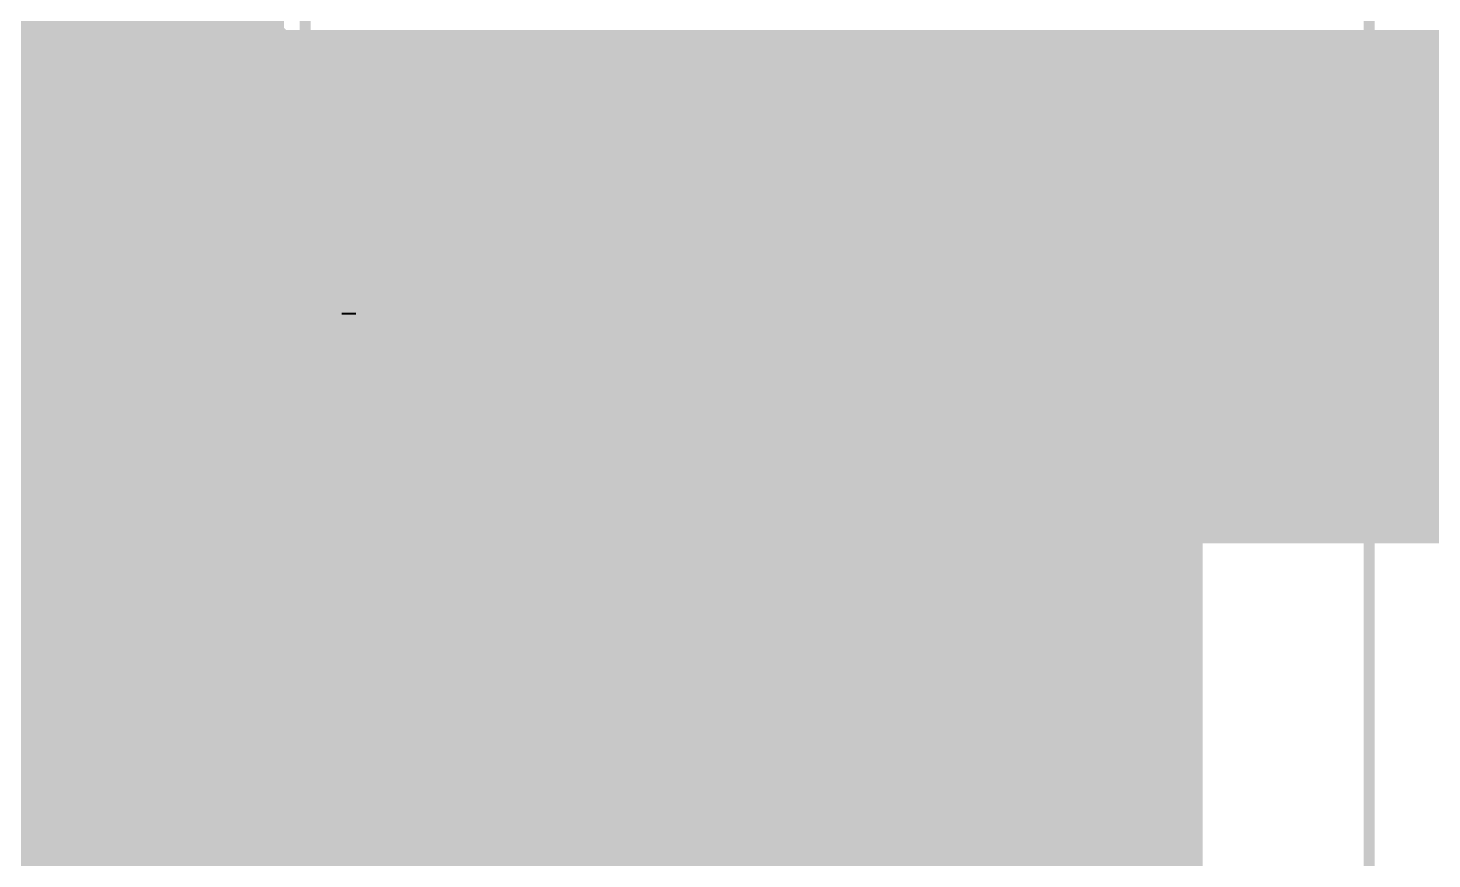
# Model space of a CAD drawing. Extents: x -20 to 155, y -92 to 168.
# Drawn here: x 19.51 to 39.3, y 22.1 to 33.81 of the extents above; entities that cross this region are included whole.
import ezdxf

# ---------------------------------------------------------------- set-up
doc = ezdxf.new("R2010")
doc.units = 0
doc.header["$MEASUREMENT"] = 0
doc.layers.get('0').update_dxf_attribs({"linetype": 'CONTINUOUS'})
for name, color, linetype in [('25-334-1_BOT', 7, 'CONTINUOUS'), ('25-334-1_DRD', 7, 'CONTINUOUS'), ('25-334-1_DRL', 2, 'CONTINUOUS'), ('25-334-1_IN1', 4, 'CONTINUOUS'), ('25-334-1_IN2', 3, 'CONTINUOUS'), ('25-334-1_SMB', 5, 'CONTINUOUS'), ('25-334-1_SMT', 10, 'CONTINUOUS'), ('25-334-1_SST', 11, 'CONTINUOUS'), ('25-334-1_TOP', 13, 'CONTINUOUS'), ('THRUHOLE_TAP', 7, 'CONTINUOUS')]:
    doc.layers.add(name, color=color, linetype=linetype)

# ---------------------------------------------------------------- blocks, each defined once
blk = doc.blocks.new('SQUARE_10')
blk.add_solid([(1.905, 1.905), (1.905, -1.905), (-1.905, 1.905), (-1.905, -1.905)])
blk = doc.blocks.new('ROUND_33')
at = {"const_width": 0.7493}
blk.add_lwpolyline([(-0.37465, 0, 1), (0.37465, 0, 1)], format="xyb", close=True, dxfattribs=at)
blk = doc.blocks.new('ROUND_21')
at = {"const_width": 0.84963}
blk.add_lwpolyline([(-0.424814, 0, 1), (0.424814, 0, 1)], format="xyb", close=True, dxfattribs=at)
blk = doc.blocks.new('ROUND_32')
at = {"const_width": 0.35052}
blk.add_lwpolyline([(-0.17526, 0, 1), (0.17526, 0, 1)], format="xyb", close=True, dxfattribs=at)

msp = doc.modelspace()

# ---------------------------------------------------------------- linework, layer by layer
at = {"layer": '25-334-1_BOT', "const_width": 0.254}
for points in [[(133.731, 40.64), (70.104, 40.64), (68.58, 39.116), (59.944, 39.116), (59.944, 33.655), (29.845, 33.655), (29.845, 21.463), (24.511, 21.463), (24.511, 14.478), (25.146, 13.843)], [(29.9974, 33.655), (29.9974, 13.843)], [(30.226, 33.655), (30.226, 13.843)], [(30.4546, 33.655), (30.4546, 13.843)], [(30.6832, 33.655), (30.6832, 13.843)], [(30.9118, 33.655), (30.9118, 13.843)], [(31.1404, 33.655), (31.1404, 13.843)], [(31.369, 33.655), (31.369, 13.843)], [(31.5976, 33.655), (31.5976, 13.843)], [(31.8262, 33.655), (31.8262, 13.843)], [(32.0548, 33.655), (32.0548, 13.843)], [(32.2834, 33.655), (32.2834, 13.843)], [(32.512, 33.655), (32.512, 13.843)], [(32.7406, 33.655), (32.7406, 13.843)], [(32.9692, 33.655), (32.9692, 13.843)], [(33.1978, 33.655), (33.1978, 13.843)], [(33.4264, 33.655), (33.4264, 13.843)], [(33.655, 33.655), (33.655, 13.843)], [(33.8836, 33.655), (33.8836, 13.843)], [(34.1122, 33.655), (34.1122, 13.843)], [(34.3408, 33.655), (34.3408, 13.843)], [(34.5694, 33.655), (34.5694, 13.843)], [(34.798, 33.655), (34.798, 13.843)], [(35.0266, 33.655), (35.0266, 13.843)], [(35.2552, 33.655), (35.2552, 13.843)], [(35.4838, 33.655), (35.4838, 13.843)], [(35.7124, 33.655), (35.7124, 13.843)], [(35.941, 33.655), (35.941, 26.67)], [(36.1696, 33.655), (36.1696, 26.67)], [(36.3982, 33.655), (36.3982, 26.67)], [(36.6268, 33.655), (36.6268, 26.67)], [(36.8554, 33.655), (36.8554, 26.67)], [(37.084, 33.655), (37.084, 26.67)], [(37.3126, 33.655), (37.3126, 26.67)], [(37.5412, 33.655), (37.5412, 26.67)], [(37.7698, 33.655), (37.7698, 26.67)], [(37.9984, 33.655), (37.9984, 26.67)], [(38.227, 33.655), (38.227, 26.67)], [(38.4556, 33.655), (38.4556, 26.67)], [(38.6842, 33.655), (38.6842, 26.67)], [(38.9128, 33.655), (38.9128, 26.67)], [(39.1414, 33.655), (39.1414, 26.67)], [(39.37, 33.655), (39.37, 26.67)], [(100.45192, 33.5026), (29.845, 33.5026)], [(100.34016, 33.274), (29.845, 33.274)], [(100.27666, 33.0454), (29.845, 33.0454)], [(100.2538, 32.8168), (29.845, 32.8168)], [(100.26904, 32.5882), (29.845, 32.5882)], [(100.32746, 32.3596), (29.845, 32.3596)], [(100.4316, 32.131), (29.845, 32.131)], [(100.5967, 31.9024), (29.845, 31.9024)], [(100.86086, 31.6738), (29.845, 31.6738)], [(136.017, 31.4452), (29.845, 31.4452)], [(136.017, 31.2166), (29.845, 31.2166)], [(136.017, 30.988), (29.845, 30.988)], [(136.017, 30.7594), (29.845, 30.7594)], [(28.702, 30.4292), (-3.81, 30.4292)], [(28.702, 30.48), (18.288, 30.48)], [(19.5072, 30.48), (19.5072, 24.257)], [(19.7358, 30.48), (19.7358, 24.257)], [(19.9644, 30.48), (19.9644, 24.257)], [(20.193, 30.48), (20.193, 24.257)], [(20.4216, 30.48), (20.4216, 24.257)], [(20.6502, 30.48), (20.6502, 24.257)], [(20.8788, 30.48), (20.8788, 24.257)], [(21.1074, 30.48), (21.1074, 24.257)], [(21.336, 30.48), (21.336, 24.257)], [(21.5646, 30.48), (21.5646, 24.257)], [(21.7932, 30.48), (21.7932, 24.257)], [(22.0218, 30.48), (22.0218, 24.257)], [(22.2504, 30.48), (22.2504, 24.257)], [(22.479, 30.48), (22.479, 24.257)], [(22.7076, 30.48), (22.7076, 24.257)], [(22.9362, 30.48), (22.9362, 24.257)], [(23.1648, 30.48), (23.1648, 24.257)], [(23.3934, 30.48), (23.3934, 24.257)], [(23.622, 30.48), (23.622, 24.257)], [(23.8506, 30.48), (23.8506, 24.257)], [(24.0792, 30.48), (24.0792, 24.257)], [(24.3078, 30.48), (24.3078, 24.257)], [(24.5364, 30.48), (24.5364, 24.257)], [(24.765, 30.48), (24.765, 24.257)], [(24.9936, 30.48), (24.9936, 24.257)], [(25.2222, 30.48), (25.2222, 24.257)], [(25.4508, 30.48), (25.4508, 24.257)], [(25.6794, 30.48), (25.6794, 24.257)], [(25.908, 30.48), (25.908, 24.257)], [(26.1366, 30.48), (26.1366, 24.257)], [(26.3652, 30.48), (26.3652, 24.257)], [(26.5938, 30.48), (26.5938, 24.257)], [(26.8224, 30.48), (26.8224, 24.257)], [(27.051, 30.48), (27.051, 24.257)], [(27.2796, 30.48), (27.2796, 24.257)], [(27.5082, 30.48), (27.5082, 24.257)], [(27.7368, 30.48), (27.7368, 24.257)], [(27.9654, 30.48), (27.9654, 24.257)], [(28.194, 30.48), (28.194, 24.257)], [(28.4226, 30.48), (28.4226, 24.257)], [(28.6512, 30.48), (28.6512, 24.257)], [(28.702, 30.48), (28.702, 24.257)], [(136.017, 30.5308), (29.845, 30.5308)], [(28.702, 30.2006), (-3.81, 30.2006)], [(136.017, 30.3022), (29.845, 30.3022)], [(28.702, 29.972), (-3.81, 29.972)], [(136.017, 30.0736), (29.845, 30.0736)], [(136.017, 29.845), (29.845, 29.845)], [(28.702, 29.7434), (-3.81, 29.7434)], [(136.017, 29.6164), (29.845, 29.6164)], [(28.702, 29.5148), (-3.81, 29.5148)], [(136.017, 29.3878), (29.845, 29.3878)], [(28.702, 29.2862), (-3.81, 29.2862)], [(28.702, 29.0576), (-3.81, 29.0576)], [(136.017, 29.1592), (29.845, 29.1592)], [(28.702, 28.829), (-3.81, 28.829)], [(136.017, 28.9306), (29.845, 28.9306)], [(28.702, 28.6004), (-3.81, 28.6004)], [(136.017, 28.702), (29.845, 28.702)], [(136.017, 28.4734), (29.845, 28.4734)], [(28.702, 28.3718), (-3.81, 28.3718)], [(136.017, 28.2448), (29.845, 28.2448)], [(28.702, 28.1432), (-3.81, 28.1432)], [(136.017, 28.0162), (29.845, 28.0162)], [(28.702, 27.9146), (-3.81, 27.9146)], [(135.9916, 27.7876), (29.845, 27.7876)], [(28.702, 27.686), (-3.81, 27.686)], [(28.702, 27.4574), (-3.81, 27.4574)], [(135.763, 27.559), (29.845, 27.559)], [(28.702, 27.2288), (-3.81, 27.2288)], [(135.5344, 27.3304), (29.845, 27.3304)], [(28.702, 27.0002), (-3.81, 27.0002)], [(135.3058, 27.1018), (29.845, 27.1018)], [(135.0772, 26.8732), (29.845, 26.8732)], [(28.702, 26.7716), (-3.81, 26.7716)], [(35.941, 26.6446), (29.845, 26.6446)], [(35.941, 26.67), (35.941, 13.843)], [(134.874, 26.67), (35.941, 26.67)], [(28.702, 26.543), (-3.81, 26.543)], [(35.941, 26.416), (29.845, 26.416)], [(28.702, 26.3144), (-3.81, 26.3144)], [(28.702, 26.0858), (-3.81, 26.0858)], [(35.941, 26.1874), (29.845, 26.1874)], [(28.702, 25.8572), (-3.81, 25.8572)], [(35.941, 25.9588), (29.845, 25.9588)], [(28.702, 25.6286), (-3.81, 25.6286)], [(35.941, 25.7302), (29.845, 25.7302)], [(35.941, 25.5016), (29.845, 25.5016)], [(28.702, 25.4), (-3.81, 25.4)], [(35.941, 25.273), (29.845, 25.273)], [(28.702, 25.1714), (-3.81, 25.1714)], [(35.941, 25.0444), (29.845, 25.0444)], [(28.702, 24.9428), (-3.81, 24.9428)], [(35.941, 24.8158), (29.845, 24.8158)], [(28.702, 24.7142), (-3.81, 24.7142)], [(28.702, 24.4856), (-3.81, 24.4856)], [(35.941, 24.5872), (29.845, 24.5872)], [(28.702, 24.257), (-3.81, 24.257)], [(35.941, 24.3586), (29.845, 24.3586)], [(35.941, 24.13), (29.845, 24.13)], [(35.941, 23.9014), (29.845, 23.9014)], [(35.941, 23.6728), (29.845, 23.6728)], [(35.941, 23.4442), (29.845, 23.4442)], [(35.941, 23.2156), (29.845, 23.2156)], [(35.941, 22.987), (29.845, 22.987)], [(35.941, 22.7584), (29.845, 22.7584)], [(35.941, 22.5298), (29.845, 22.5298)], [(35.941, 22.3012), (29.845, 22.3012)], [(35.941, 22.0726), (29.845, 22.0726)]]:
    msp.add_lwpolyline(points, dxfattribs=at)
at = {"layer": '25-334-1_DRD', "const_width": 0.254}
for points in [[(20.955, 34.036), (21.336, 33.655)], [(21.844, 33.655), (22.225, 34.036)], [(21.336, 33.655), (21.844, 33.655)], [(30.226, 33.655), (29.845, 33.274)], [(30.734, 33.655), (30.226, 33.655)], [(31.115, 33.274), (30.734, 33.655)], [(32.766, 33.655), (32.385, 33.274)], [(33.274, 33.655), (32.766, 33.655)], [(33.655, 33.274), (33.274, 33.655)], [(35.306, 33.655), (34.925, 33.274)], [(35.814, 33.655), (35.306, 33.655)], [(36.195, 33.274), (35.814, 33.655)], [(37.846, 33.655), (37.465, 33.274)], [(38.354, 33.655), (37.846, 33.655)], [(38.735, 33.274), (38.354, 33.655)], [(29.845, 33.274), (29.845, 32.766)], [(31.115, 32.766), (31.115, 33.274)], [(32.385, 33.274), (32.385, 32.766)], [(33.655, 32.766), (33.655, 33.274)], [(34.925, 33.274), (34.925, 32.766)], [(36.195, 32.766), (36.195, 33.274)], [(37.465, 33.274), (37.465, 32.766)], [(38.735, 32.766), (38.735, 33.274)], [(29.845, 32.766), (30.226, 32.385)], [(30.734, 32.385), (31.115, 32.766)], [(32.385, 32.766), (32.766, 32.385)], [(33.274, 32.385), (33.655, 32.766)], [(34.925, 32.766), (35.306, 32.385)], [(35.814, 32.385), (36.195, 32.766)], [(37.465, 32.766), (37.846, 32.385)], [(38.354, 32.385), (38.735, 32.766)], [(30.226, 32.385), (30.734, 32.385)], [(32.766, 32.385), (33.274, 32.385)], [(35.306, 32.385), (35.814, 32.385)], [(37.846, 32.385), (38.354, 32.385)], [(30.226, 31.115), (29.845, 30.734)], [(30.734, 31.115), (30.226, 31.115)], [(31.115, 30.734), (30.734, 31.115)], [(32.766, 31.115), (32.385, 30.734)], [(33.274, 31.115), (32.766, 31.115)], [(33.655, 30.734), (33.274, 31.115)], [(35.306, 31.115), (34.925, 30.734)], [(35.814, 31.115), (35.306, 31.115)], [(36.195, 30.734), (35.814, 31.115)], [(37.846, 31.115), (37.465, 30.734)], [(38.354, 31.115), (37.846, 31.115)], [(38.735, 30.734), (38.354, 31.115)], [(29.845, 30.734), (29.845, 30.226)], [(31.115, 30.226), (31.115, 30.734)], [(32.385, 30.734), (32.385, 30.226)], [(33.655, 30.226), (33.655, 30.734)], [(34.925, 30.734), (34.925, 30.226)], [(36.195, 30.226), (36.195, 30.734)], [(37.465, 30.734), (37.465, 30.226)], [(38.735, 30.226), (38.735, 30.734)], [(29.845, 30.226), (30.226, 29.845)], [(30.734, 29.845), (31.115, 30.226)], [(32.385, 30.226), (32.766, 29.845)], [(33.274, 29.845), (33.655, 30.226)], [(34.925, 30.226), (35.306, 29.845)], [(35.814, 29.845), (36.195, 30.226)], [(37.465, 30.226), (37.846, 29.845)], [(38.354, 29.845), (38.735, 30.226)], [(30.226, 29.845), (30.734, 29.845)], [(32.766, 29.845), (33.274, 29.845)], [(35.306, 29.845), (35.814, 29.845)], [(37.846, 29.845), (38.354, 29.845)], [(30.226, 28.575), (29.845, 28.194)], [(30.734, 28.575), (30.226, 28.575)], [(31.115, 28.194), (30.734, 28.575)], [(32.766, 28.575), (32.385, 28.194)], [(33.274, 28.575), (32.766, 28.575)], [(33.655, 28.194), (33.274, 28.575)], [(35.306, 28.575), (34.925, 28.194)], [(35.814, 28.575), (35.306, 28.575)], [(36.195, 28.194), (35.814, 28.575)], [(37.846, 28.575), (37.465, 28.194)], [(38.354, 28.575), (37.846, 28.575)], [(38.735, 28.194), (38.354, 28.575)], [(29.845, 28.194), (29.845, 27.686)], [(31.115, 27.686), (31.115, 28.194)], [(32.385, 28.194), (32.385, 27.686)], [(33.655, 27.686), (33.655, 28.194)], [(34.925, 28.194), (34.925, 27.686)], [(36.195, 27.686), (36.195, 28.194)], [(37.465, 28.194), (37.465, 27.686)], [(38.735, 27.686), (38.735, 28.194)], [(29.845, 27.686), (30.226, 27.305)], [(30.734, 27.305), (31.115, 27.686)], [(32.385, 27.686), (32.766, 27.305)], [(33.274, 27.305), (33.655, 27.686)], [(34.925, 27.686), (35.306, 27.305)], [(35.814, 27.305), (36.195, 27.686)], [(37.465, 27.686), (37.846, 27.305)], [(38.354, 27.305), (38.735, 27.686)], [(26.035, 26.8224), (26.67, 27.4574)], [(26.67, 27.4574), (27.305, 26.8224)], [(26.035, 27.3304), (26.035, 26.8224)], [(26.67, 26.6954), (26.035, 27.3304)], [(27.305, 27.3304), (26.67, 26.6954)], [(27.305, 26.8224), (27.305, 27.3304)], [(30.226, 27.305), (30.734, 27.305)], [(32.766, 27.305), (33.274, 27.305)], [(35.306, 27.305), (35.814, 27.305)], [(37.846, 27.305), (38.354, 27.305)], [(30.226, 26.035), (29.845, 25.654)], [(30.734, 26.035), (30.226, 26.035)], [(31.115, 25.654), (30.734, 26.035)], [(32.766, 26.035), (32.385, 25.654)], [(33.274, 26.035), (32.766, 26.035)], [(33.655, 25.654), (33.274, 26.035)], [(29.845, 25.654), (29.845, 25.146)], [(31.115, 25.146), (31.115, 25.654)], [(32.385, 25.654), (32.385, 25.146)], [(33.655, 25.146), (33.655, 25.654)], [(29.845, 25.146), (30.226, 24.765)], [(30.734, 24.765), (31.115, 25.146)], [(32.385, 25.146), (32.766, 24.765)], [(33.274, 24.765), (33.655, 25.146)], [(30.226, 24.765), (30.734, 24.765)], [(32.766, 24.765), (33.274, 24.765)], [(30.226, 23.495), (29.845, 23.114)], [(30.734, 23.495), (30.226, 23.495)], [(31.115, 23.114), (30.734, 23.495)], [(32.766, 23.495), (32.385, 23.114)], [(33.274, 23.495), (32.766, 23.495)], [(33.655, 23.114), (33.274, 23.495)], [(29.845, 23.114), (29.845, 22.606)], [(31.115, 22.606), (31.115, 23.114)], [(32.385, 23.114), (32.385, 22.606)], [(33.655, 22.606), (33.655, 23.114)], [(29.845, 22.606), (30.226, 22.225)], [(30.734, 22.225), (31.115, 22.606)], [(32.385, 22.606), (32.766, 22.225)], [(33.274, 22.225), (33.655, 22.606)], [(30.226, 22.225), (30.734, 22.225)], [(32.766, 22.225), (33.274, 22.225)]]:
    msp.add_lwpolyline(points, dxfattribs=at)
at = {"layer": '25-334-1_IN1', "const_width": 0.254}
for points in [[(19.558, 50.292), (19.558, 18.415)], [(19.7866, 50.292), (19.7866, 18.1864)], [(20.0152, 50.292), (20.0152, 17.9578)], [(20.2438, 50.292), (20.2438, 17.7292)], [(20.4724, 50.292), (20.4724, 17.5006)], [(20.701, 50.292), (20.701, 17.272)], [(20.9296, 50.292), (20.9296, 17.0434)], [(21.1582, 50.292), (21.1582, 16.8148)], [(21.3868, 50.292), (21.3868, 16.5862)], [(21.6154, 50.292), (21.6154, 16.3576)], [(21.844, 50.292), (21.844, 16.129)], [(22.0726, 50.292), (22.0726, 15.9004)], [(22.3012, 50.292), (22.3012, 15.6718)], [(22.5298, 50.292), (22.5298, 15.4432)], [(22.7584, 50.292), (22.7584, 15.2146)], [(22.987, 50.292), (22.987, 33.655)], [(133.858, 40.64), (70.104, 40.64), (69.215, 39.624), (68.707, 39.116), (59.944, 39.116), (59.944, 33.655), (22.987, 33.655)], [(22.987, 33.7312), (8.128, 33.7312)], [(22.987, 33.655), (22.987, 14.986)], [(23.2156, 33.655), (23.2156, 14.7574)], [(23.4442, 33.655), (23.4442, 14.5288)], [(23.6728, 33.655), (23.6728, 14.3002)], [(23.9014, 33.655), (23.9014, 14.0716)], [(24.13, 33.655), (24.13, 13.843)], [(24.3586, 33.655), (24.3586, 13.843)], [(24.5872, 33.655), (24.5872, 29.3116)], [(24.8158, 33.655), (24.8158, 29.3116)], [(25.0444, 33.655), (25.0444, 29.3116)], [(25.273, 33.655), (25.273, 29.3116)], [(25.5016, 33.655), (25.5016, 29.3116)], [(25.7302, 33.655), (25.7302, 29.3116)], [(25.9588, 33.655), (25.9588, 29.3116)], [(26.1874, 33.655), (26.1874, 29.3116)], [(26.416, 33.655), (26.416, 29.3116)], [(26.6446, 33.655), (26.6446, 29.3116)], [(26.8732, 33.655), (26.8732, 29.3116)], [(27.1018, 33.655), (27.1018, 29.3116)], [(27.3304, 33.655), (27.3304, 29.3116)], [(27.559, 33.655), (27.559, 29.3116)], [(27.7876, 33.655), (27.7876, 29.3116)], [(28.0162, 33.655), (28.0162, 29.3116)], [(28.2448, 33.655), (28.2448, 29.3116)], [(28.4734, 33.655), (28.4734, 29.3116)], [(28.702, 33.655), (28.702, 29.3116)], [(28.9306, 33.655), (28.9306, 13.843)], [(29.1592, 33.655), (29.1592, 13.843)], [(29.3878, 33.655), (29.3878, 13.843)], [(29.6164, 33.655), (29.6164, 13.843)], [(29.845, 33.655), (29.845, 13.843)], [(30.0736, 33.655), (30.0736, 13.843)], [(30.3022, 33.655), (30.3022, 13.843)], [(30.5308, 33.655), (30.5308, 13.843)], [(30.7594, 33.655), (30.7594, 13.843)], [(30.988, 33.655), (30.988, 13.843)], [(31.2166, 33.655), (31.2166, 13.843)], [(31.4452, 33.655), (31.4452, 13.843)], [(31.6738, 33.655), (31.6738, 13.843)], [(31.9024, 33.655), (31.9024, 13.843)], [(32.131, 33.655), (32.131, 13.843)], [(32.3596, 33.655), (32.3596, 13.843)], [(32.5882, 33.655), (32.5882, 13.843)], [(32.8168, 33.655), (32.8168, 13.843)], [(33.0454, 33.655), (33.0454, 13.843)], [(33.274, 33.655), (33.274, 13.843)], [(33.5026, 33.655), (33.5026, 13.843)], [(33.7312, 33.655), (33.7312, 13.843)], [(33.9598, 33.655), (33.9598, 13.843)], [(34.1884, 33.655), (34.1884, 13.843)], [(34.417, 33.655), (34.417, 13.843)], [(34.6456, 33.655), (34.6456, 13.843)], [(34.8742, 33.655), (34.8742, 13.843)], [(35.1028, 33.655), (35.1028, 13.843)], [(35.3314, 33.655), (35.3314, 13.843)], [(35.56, 33.655), (35.56, 13.843)], [(35.7886, 33.655), (35.7886, 13.843)], [(36.0172, 33.655), (36.0172, 26.67)], [(36.2458, 33.655), (36.2458, 26.67)], [(36.4744, 33.655), (36.4744, 26.67)], [(36.703, 33.655), (36.703, 26.67)], [(36.9316, 33.655), (36.9316, 26.67)], [(37.1602, 33.655), (37.1602, 26.67)], [(37.3888, 33.655), (37.3888, 26.67)], [(37.6174, 33.655), (37.6174, 26.67)], [(37.846, 33.655), (37.846, 26.67)], [(38.0746, 33.655), (38.0746, 26.67)], [(38.3032, 33.655), (38.3032, 26.67)], [(38.5318, 33.655), (38.5318, 26.67)], [(38.7604, 33.655), (38.7604, 26.67)], [(38.989, 33.655), (38.989, 26.67)], [(39.2176, 33.655), (39.2176, 26.67)], [(100.45192, 33.5026), (8.128, 33.5026)], [(100.34016, 33.274), (8.128, 33.274)], [(100.27666, 33.0454), (8.128, 33.0454)], [(100.2538, 32.8168), (8.128, 32.8168)], [(100.26904, 32.5882), (8.128, 32.5882)], [(100.32746, 32.3596), (8.128, 32.3596)], [(100.4316, 32.131), (8.128, 32.131)], [(100.5967, 31.9024), (8.128, 31.9024)], [(100.86086, 31.6738), (8.128, 31.6738)], [(136.017, 31.4452), (8.128, 31.4452)], [(136.017, 31.2166), (8.128, 31.2166)], [(136.017, 30.988), (8.128, 30.988)], [(136.017, 30.7594), (8.128, 30.7594)], [(136.017, 30.5308), (8.128, 30.5308)], [(136.017, 30.3022), (8.128, 30.3022)], [(136.017, 30.0736), (8.128, 30.0736)], [(136.017, 29.845), (8.128, 29.845)], [(136.017, 29.6164), (8.3566, 29.6164)], [(136.017, 29.3878), (8.5852, 29.3878)], [(24.4348, 29.3116), (24.4348, 24.8412)], [(28.9052, 29.3116), (24.4348, 29.3116)], [(28.9052, 29.3116), (28.9052, 24.8412)], [(24.4348, 29.1592), (8.8138, 29.1592)], [(136.017, 29.1592), (28.9052, 29.1592)], [(24.4348, 28.9306), (9.0424, 28.9306)], [(136.017, 28.9306), (28.9052, 28.9306)], [(24.4348, 28.702), (9.271, 28.702)], [(136.017, 28.702), (28.9052, 28.702)], [(24.4348, 28.4734), (9.4996, 28.4734)], [(136.017, 28.4734), (28.9052, 28.4734)], [(24.4348, 28.2448), (9.7282, 28.2448)], [(136.017, 28.2448), (28.9052, 28.2448)], [(24.4348, 28.0162), (9.9568, 28.0162)], [(136.017, 28.0162), (28.9052, 28.0162)], [(24.4348, 27.7876), (10.1854, 27.7876)], [(135.9916, 27.7876), (28.9052, 27.7876)], [(24.4348, 27.559), (10.414, 27.559)], [(135.763, 27.559), (28.9052, 27.559)], [(24.4348, 27.3304), (10.6426, 27.3304)], [(135.5344, 27.3304), (28.9052, 27.3304)], [(24.4348, 27.1018), (10.8712, 27.1018)], [(135.3058, 27.1018), (28.9052, 27.1018)], [(24.4348, 26.8732), (11.0998, 26.8732)], [(135.0772, 26.8732), (28.9052, 26.8732)], [(24.4348, 26.6446), (11.3284, 26.6446)], [(35.941, 26.6446), (28.9052, 26.6446)], [(35.941, 26.67), (35.941, 13.843)], [(134.874, 26.67), (35.941, 26.67)], [(24.4348, 26.416), (11.557, 26.416)], [(35.941, 26.416), (28.9052, 26.416)], [(24.4348, 26.1874), (11.7856, 26.1874)], [(35.941, 26.1874), (28.9052, 26.1874)], [(24.4348, 25.9588), (12.0142, 25.9588)], [(35.941, 25.9588), (28.9052, 25.9588)], [(24.4348, 25.7302), (12.2428, 25.7302)], [(35.941, 25.7302), (28.9052, 25.7302)], [(24.4348, 25.5016), (12.4714, 25.5016)], [(35.941, 25.5016), (28.9052, 25.5016)], [(24.4348, 25.273), (12.7, 25.273)], [(35.941, 25.273), (28.9052, 25.273)], [(24.4348, 25.0444), (12.9286, 25.0444)], [(35.941, 25.0444), (28.9052, 25.0444)], [(35.941, 24.8158), (13.1572, 24.8158)], [(28.9052, 24.8412), (24.4348, 24.8412)], [(24.5872, 24.8412), (24.5872, 13.843)], [(24.8158, 24.8412), (24.8158, 13.843)], [(25.0444, 24.8412), (25.0444, 13.843)], [(25.273, 24.8412), (25.273, 13.843)], [(25.5016, 24.8412), (25.5016, 13.843)], [(25.7302, 24.8412), (25.7302, 13.843)], [(25.9588, 24.8412), (25.9588, 13.843)], [(26.1874, 24.8412), (26.1874, 13.843)], [(26.416, 24.8412), (26.416, 13.843)], [(26.6446, 24.8412), (26.6446, 13.843)], [(26.8732, 24.8412), (26.8732, 13.843)], [(27.1018, 24.8412), (27.1018, 13.843)], [(27.3304, 24.8412), (27.3304, 13.843)], [(27.559, 24.8412), (27.559, 13.843)], [(27.7876, 24.8412), (27.7876, 13.843)], [(28.0162, 24.8412), (28.0162, 13.843)], [(28.2448, 24.8412), (28.2448, 13.843)], [(28.4734, 24.8412), (28.4734, 13.843)], [(28.702, 24.8412), (28.702, 13.843)], [(35.941, 24.5872), (13.3858, 24.5872)], [(35.941, 24.3586), (13.6144, 24.3586)], [(35.941, 24.13), (13.843, 24.13)], [(35.941, 23.9014), (14.0716, 23.9014)], [(35.941, 23.6728), (14.3002, 23.6728)], [(35.941, 23.4442), (14.5288, 23.4442)], [(35.941, 23.2156), (14.7574, 23.2156)], [(35.941, 22.987), (14.986, 22.987)], [(35.941, 22.7584), (15.2146, 22.7584)], [(35.941, 22.5298), (15.4432, 22.5298)], [(35.941, 22.3012), (15.6718, 22.3012)], [(35.941, 22.0726), (15.9004, 22.0726)]]:
    msp.add_lwpolyline(points, dxfattribs=at)
at = {"layer": '25-334-1_IN2', "const_width": 0.254}
for points in [[(19.558, 50.292), (19.558, 19.177)], [(19.7866, 50.292), (19.7866, 18.9484)], [(20.0152, 50.292), (20.0152, 18.7198)], [(20.2438, 50.292), (20.2438, 18.4912)], [(20.4724, 50.292), (20.4724, 18.2626)], [(20.701, 50.292), (20.701, 18.034)], [(20.9296, 50.292), (20.9296, 17.8054)], [(21.1582, 50.292), (21.1582, 17.5768)], [(21.3868, 50.292), (21.3868, 17.3482)], [(21.6154, 50.292), (21.6154, 17.1196)], [(21.844, 50.292), (21.844, 16.891)], [(22.0726, 50.292), (22.0726, 16.6624)], [(22.3012, 50.292), (22.3012, 16.4338)], [(22.479, 50.292), (22.479, 33.655)], [(133.858, 40.64), (70.104, 40.64), (68.58, 39.116), (59.944, 39.116), (59.944, 33.655), (22.479, 33.655)], [(22.479, 33.7312), (8.128, 33.7312)], [(22.5298, 33.655), (22.5298, 16.2052)], [(22.7584, 33.655), (22.7584, 15.9766)], [(22.987, 33.655), (22.987, 15.748)], [(23.2156, 33.655), (23.2156, 15.5194)], [(23.4442, 33.655), (23.4442, 15.2908)], [(23.6728, 33.655), (23.6728, 15.0622)], [(23.9014, 33.655), (23.9014, 14.8336)], [(24.13, 33.655), (24.13, 14.605)], [(24.3586, 33.655), (24.3586, 14.3764)], [(24.5872, 33.655), (24.5872, 29.3116)], [(24.8158, 33.655), (24.8158, 29.3116)], [(25.0444, 33.655), (25.0444, 29.3116)], [(25.273, 33.655), (25.273, 29.3116)], [(25.5016, 33.655), (25.5016, 29.3116)], [(25.7302, 33.655), (25.7302, 29.3116)], [(25.9588, 33.655), (25.9588, 29.3116)], [(26.1874, 33.655), (26.1874, 29.3116)], [(26.416, 33.655), (26.416, 29.3116)], [(26.6446, 33.655), (26.6446, 29.3116)], [(26.8732, 33.655), (26.8732, 29.3116)], [(27.1018, 33.655), (27.1018, 29.3116)], [(27.3304, 33.655), (27.3304, 29.3116)], [(27.559, 33.655), (27.559, 29.3116)], [(27.7876, 33.655), (27.7876, 29.3116)], [(28.0162, 33.655), (28.0162, 29.3116)], [(28.2448, 33.655), (28.2448, 29.3116)], [(28.4734, 33.655), (28.4734, 29.3116)], [(28.702, 33.655), (28.702, 29.3116)], [(28.9306, 33.655), (28.9306, 13.843)], [(29.1592, 33.655), (29.1592, 13.843)], [(29.3878, 33.655), (29.3878, 13.843)], [(29.6164, 33.655), (29.6164, 13.843)], [(29.845, 33.655), (29.845, 13.843)], [(30.0736, 33.655), (30.0736, 13.843)], [(30.3022, 33.655), (30.3022, 13.843)], [(30.5308, 33.655), (30.5308, 13.843)], [(30.7594, 33.655), (30.7594, 13.843)], [(30.988, 33.655), (30.988, 13.843)], [(31.2166, 33.655), (31.2166, 13.843)], [(31.4452, 33.655), (31.4452, 13.843)], [(31.6738, 33.655), (31.6738, 13.843)], [(31.9024, 33.655), (31.9024, 13.843)], [(32.131, 33.655), (32.131, 13.843)], [(32.3596, 33.655), (32.3596, 13.843)], [(32.5882, 33.655), (32.5882, 13.843)], [(32.8168, 33.655), (32.8168, 13.843)], [(33.0454, 33.655), (33.0454, 13.843)], [(33.274, 33.655), (33.274, 13.843)], [(33.5026, 33.655), (33.5026, 13.843)], [(33.7312, 33.655), (33.7312, 13.843)], [(33.9598, 33.655), (33.9598, 13.843)], [(34.1884, 33.655), (34.1884, 13.843)], [(34.417, 33.655), (34.417, 13.843)], [(34.6456, 33.655), (34.6456, 13.843)], [(34.8742, 33.655), (34.8742, 13.843)], [(35.1028, 33.655), (35.1028, 13.843)], [(35.3314, 33.655), (35.3314, 13.843)], [(35.56, 33.655), (35.56, 13.843)], [(35.7886, 33.655), (35.7886, 13.843)], [(36.0172, 33.655), (36.0172, 26.67)], [(36.2458, 33.655), (36.2458, 26.67)], [(36.4744, 33.655), (36.4744, 26.67)], [(36.703, 33.655), (36.703, 26.67)], [(36.9316, 33.655), (36.9316, 26.67)], [(37.1602, 33.655), (37.1602, 26.67)], [(37.3888, 33.655), (37.3888, 26.67)], [(37.6174, 33.655), (37.6174, 26.67)], [(37.846, 33.655), (37.846, 26.67)], [(38.0746, 33.655), (38.0746, 26.67)], [(38.3032, 33.655), (38.3032, 26.67)], [(38.5318, 33.655), (38.5318, 26.67)], [(38.7604, 33.655), (38.7604, 26.67)], [(38.989, 33.655), (38.989, 26.67)], [(39.2176, 33.655), (39.2176, 26.67)], [(100.45192, 33.5026), (8.128, 33.5026)], [(100.34016, 33.274), (8.128, 33.274)], [(100.27666, 33.0454), (8.128, 33.0454)], [(100.2538, 32.8168), (8.128, 32.8168)], [(100.26904, 32.5882), (8.128, 32.5882)], [(100.32746, 32.3596), (8.128, 32.3596)], [(100.4316, 32.131), (8.128, 32.131)], [(100.5967, 31.9024), (8.128, 31.9024)], [(100.86086, 31.6738), (8.128, 31.6738)], [(136.017, 31.4452), (8.128, 31.4452)], [(136.017, 31.2166), (8.128, 31.2166)], [(136.017, 30.988), (8.128, 30.988)], [(136.017, 30.7594), (8.128, 30.7594)], [(136.017, 30.5308), (8.2042, 30.5308)], [(136.017, 30.3022), (8.4328, 30.3022)], [(136.017, 30.0736), (8.6614, 30.0736)], [(136.017, 29.845), (8.89, 29.845)], [(136.017, 29.6164), (9.1186, 29.6164)], [(136.017, 29.3878), (9.3472, 29.3878)], [(24.4348, 29.3116), (24.4348, 24.8412)], [(28.9052, 29.3116), (24.4348, 29.3116)], [(28.9052, 29.3116), (28.9052, 24.8412)], [(24.4348, 29.1592), (9.5758, 29.1592)], [(136.017, 29.1592), (28.9052, 29.1592)], [(24.4348, 28.9306), (9.8044, 28.9306)], [(136.017, 28.9306), (28.9052, 28.9306)], [(24.4348, 28.702), (10.033, 28.702)], [(136.017, 28.702), (28.9052, 28.702)], [(24.4348, 28.4734), (10.2616, 28.4734)], [(136.017, 28.4734), (28.9052, 28.4734)], [(24.4348, 28.2448), (10.4902, 28.2448)], [(136.017, 28.2448), (28.9052, 28.2448)], [(24.4348, 28.0162), (10.7188, 28.0162)], [(136.017, 28.0162), (28.9052, 28.0162)], [(24.4348, 27.7876), (10.9474, 27.7876)], [(135.9916, 27.7876), (28.9052, 27.7876)], [(24.4348, 27.559), (11.176, 27.559)], [(135.763, 27.559), (28.9052, 27.559)], [(24.4348, 27.3304), (11.4046, 27.3304)], [(135.5344, 27.3304), (28.9052, 27.3304)], [(24.4348, 27.1018), (11.6332, 27.1018)], [(135.3058, 27.1018), (28.9052, 27.1018)], [(24.4348, 26.8732), (11.8618, 26.8732)], [(135.0772, 26.8732), (28.9052, 26.8732)], [(24.4348, 26.6446), (12.0904, 26.6446)], [(35.941, 26.6446), (28.9052, 26.6446)], [(35.941, 26.67), (35.941, 13.843)], [(60.071, 26.67), (35.941, 26.67)], [(24.4348, 26.416), (12.319, 26.416)], [(35.941, 26.416), (28.9052, 26.416)], [(24.4348, 26.1874), (12.5476, 26.1874)], [(35.941, 26.1874), (28.9052, 26.1874)], [(24.4348, 25.9588), (12.7762, 25.9588)], [(35.941, 25.9588), (28.9052, 25.9588)], [(24.4348, 25.7302), (13.0048, 25.7302)], [(35.941, 25.7302), (28.9052, 25.7302)], [(24.4348, 25.5016), (13.2334, 25.5016)], [(35.941, 25.5016), (28.9052, 25.5016)], [(24.4348, 25.273), (13.462, 25.273)], [(35.941, 25.273), (28.9052, 25.273)], [(24.4348, 25.0444), (13.6906, 25.0444)], [(35.941, 25.0444), (28.9052, 25.0444)], [(35.941, 24.8158), (13.9192, 24.8158)], [(28.9052, 24.8412), (24.4348, 24.8412)], [(24.5872, 24.8412), (24.5872, 14.1478)], [(24.8158, 24.8412), (24.8158, 13.9192)], [(25.0444, 24.8412), (25.0444, 13.843)], [(25.273, 24.8412), (25.273, 13.843)], [(25.5016, 24.8412), (25.5016, 13.843)], [(25.7302, 24.8412), (25.7302, 13.843)], [(25.9588, 24.8412), (25.9588, 13.843)], [(26.1874, 24.8412), (26.1874, 13.843)], [(26.416, 24.8412), (26.416, 13.843)], [(26.6446, 24.8412), (26.6446, 13.843)], [(26.8732, 24.8412), (26.8732, 13.843)], [(27.1018, 24.8412), (27.1018, 13.843)], [(27.3304, 24.8412), (27.3304, 13.843)], [(27.559, 24.8412), (27.559, 13.843)], [(27.7876, 24.8412), (27.7876, 13.843)], [(28.0162, 24.8412), (28.0162, 13.843)], [(28.2448, 24.8412), (28.2448, 13.843)], [(28.4734, 24.8412), (28.4734, 13.843)], [(28.702, 24.8412), (28.702, 13.843)], [(35.941, 24.5872), (14.1478, 24.5872)], [(35.941, 24.3586), (14.3764, 24.3586)], [(35.941, 24.13), (14.605, 24.13)], [(35.941, 23.9014), (14.8336, 23.9014)], [(35.941, 23.6728), (15.0622, 23.6728)], [(35.941, 23.4442), (15.2908, 23.4442)], [(35.941, 23.2156), (15.5194, 23.2156)], [(35.941, 22.987), (15.748, 22.987)], [(35.941, 22.7584), (15.9766, 22.7584)], [(35.941, 22.5298), (16.2052, 22.5298)], [(35.941, 22.3012), (16.4338, 22.3012)], [(35.941, 22.0726), (16.6624, 22.0726)]]:
    msp.add_lwpolyline(points, dxfattribs=at)
at = {"layer": '25-334-1_SMB', "const_width": 4.99872}
for points in [[(60.833, 133.477), (60.833, 158.623), (56.007, 163.449), (14.351, 163.449), (-0.381, 148.717), (-0.381, 27.051), (25.019, 27.051)], [(69.85, 30.226), (33.02, 30.226), (33.02, 16.764), (27.813, 16.764)]]:
    msp.add_lwpolyline(points, dxfattribs=at)
at = {"layer": '25-334-1_SMT', "const_width": 4.99872}
msp.add_lwpolyline([(18.415, 163.703), (18.415, -1.651)], dxfattribs=at)
at = {"layer": '25-334-1_SST'}
for points, const_width in [([(-1.58496, 4.40944), (38.41496, 4.40944), (38.41496, 79.41056), (-1.58496, 79.41056), (-1.58496, 4.40944)], 0.1524), ([(23.41372, 79.41056), (23.41372, 4.40944), (13.41374, 4.40944)], 0.1524), ([(13.41374, 43.40606), (23.41372, 33.40608)], 0.1524), ([(13.41374, 42.4053), (23.41372, 32.40532)], 0.1524), ([(13.41374, 41.40708), (23.41372, 31.4071)], 0.1524), ([(13.41374, 40.40632), (23.41372, 30.40634)], 0.1524), ([(13.41374, 39.40556), (23.41372, 29.40558)], 0.1524), ([(13.41374, 38.40734), (23.41372, 28.40736)], 0.1524), ([(13.41374, 37.40658), (23.41372, 27.4066)], 0.1524), ([(23.41372, 37.40658), (13.41374, 27.4066)], 0.1524), ([(23.41372, 36.40836), (13.41374, 26.40838)], 0.1524), ([(13.41374, 36.40582), (23.41372, 26.40584)], 0.1524), ([(13.41374, 35.4076), (23.41372, 25.40762)], 0.1524), ([(23.41372, 35.4076), (13.41374, 25.40762)], 0.1524), ([(13.41374, 34.40684), (23.41372, 24.40686)], 0.1524), ([(23.41372, 34.40684), (13.41374, 24.40686)], 0.1524), ([(23.41372, 33.40862), (13.41374, 23.40864)], 0.1524), ([(13.41374, 33.40608), (23.41372, 23.4061)], 0.1524), ([(13.41374, 32.40786), (23.41372, 22.40788)], 0.1524), ([(23.41372, 32.40786), (13.41374, 22.40788)], 0.1524), ([(13.41374, 31.4071), (23.41372, 21.40712)], 0.1524), ([(23.41372, 31.4071), (13.41374, 21.40712)], 0.1524), ([(23.41372, 30.40888), (13.41374, 20.4089)], 0.1524), ([(13.41374, 30.40634), (23.41372, 20.40636)], 0.1524), ([(24.0284, 28.702), (24.0284, 29.7942), (27.94, 29.7942), (29.3116, 28.4226), (29.3116, 14.7574), (27.94, 13.3858), (24.0284, 13.3858), (24.0284, 28.702)], 0.2032), ([(24.7396, 29.7942), (24.0284, 29.7942)], 0.2032), ([(24.0284, 29.7942), (24.0284, 29.7688)], 0.2032), ([(24.03856, 29.7942), (24.03856, 23.2156)], 0.2032), ([(24.22144, 29.7942), (24.22144, 13.3858)], 0.2032), ([(24.40432, 29.7942), (24.40432, 13.3858)], 0.2032), ([(24.5872, 29.7942), (24.5872, 13.3858)], 0.2032), ([(24.7396, 29.7942), (24.7396, 13.3858)], 0.2032), ([(24.0284, 29.7688), (24.0538, 13.3858)], 0.2032), ([(24.7396, 29.67228), (24.0284, 29.67228)], 0.2032), ([(24.7396, 29.4894), (24.0284, 29.4894)], 0.2032), ([(13.41374, 29.40812), (23.41372, 19.40814)], 0.1524), ([(23.41372, 29.40812), (13.41374, 19.40814)], 0.1524), ([(24.7396, 29.30652), (24.0284, 29.30652)], 0.2032), ([(24.7396, 29.12364), (24.0284, 29.12364)], 0.2032), ([(24.7396, 28.94076), (24.0284, 28.94076)], 0.2032), ([(24.7396, 28.75788), (24.0284, 28.75788)], 0.2032), ([(24.7396, 28.575), (24.03094, 28.575)], 0.2032), ([(13.41374, 28.40736), (23.41372, 18.40738)], 0.1524), ([(23.41372, 28.40736), (13.41374, 18.40738)], 0.1524), ([(24.7396, 28.39212), (24.03094, 28.39212)], 0.2032), ([(24.7396, 28.20924), (24.03094, 28.20924)], 0.2032), ([(24.7396, 28.02636), (24.03094, 28.02636)], 0.2032), ([(24.7396, 27.84348), (24.03094, 27.84348)], 0.2032), ([(24.7396, 27.6606), (24.03094, 27.6606)], 0.2032), ([(24.7396, 27.47772), (24.03094, 27.47772)], 0.2032), ([(23.41372, 27.40914), (13.41374, 17.40916)], 0.1524), ([(24.7396, 27.29484), (24.03094, 27.29484)], 0.2032), ([(24.7396, 27.11196), (24.03094, 27.11196)], 0.2032), ([(24.7396, 26.92908), (24.03348, 26.92908)], 0.2032), ([(24.7396, 26.7462), (24.03348, 26.7462)], 0.2032), ([(24.7396, 26.56332), (24.03348, 26.56332)], 0.2032), ([(23.41372, 26.40838), (13.41374, 16.4084)], 0.1524), ([(24.7396, 26.38044), (24.03348, 26.38044)], 0.2032), ([(24.7396, 26.19756), (24.03348, 26.19756)], 0.2032), ([(24.7396, 26.01468), (24.03348, 26.01468)], 0.2032), ([(24.7396, 25.8318), (24.03348, 25.8318)], 0.2032), ([(24.7396, 25.64892), (24.03348, 25.64892)], 0.2032), ([(24.7396, 25.46604), (24.03348, 25.46604)], 0.2032), ([(23.41372, 25.40762), (13.41374, 15.40764)], 0.1524), ([(24.7396, 25.28316), (24.03602, 25.28316)], 0.2032), ([(24.7396, 25.10028), (24.03602, 25.10028)], 0.2032), ([(24.7396, 24.9174), (24.03602, 24.9174)], 0.2032), ([(24.7396, 24.73452), (24.03602, 24.73452)], 0.2032), ([(24.7396, 24.55164), (24.03602, 24.55164)], 0.2032), ([(23.41372, 24.4094), (13.41374, 14.40942)], 0.1524), ([(24.7396, 24.36876), (24.03602, 24.36876)], 0.2032), ([(24.7396, 24.18588), (24.03602, 24.18588)], 0.2032), ([(24.7396, 24.003), (24.03602, 24.003)], 0.2032), ([(24.7396, 23.82012), (24.03602, 23.82012)], 0.2032), ([(24.7396, 23.63724), (24.03856, 23.63724)], 0.2032), ([(24.7396, 23.45436), (24.03856, 23.45436)], 0.2032), ([(23.41372, 23.40864), (13.41374, 13.40866)], 0.1524), ([(24.7396, 23.27148), (24.03856, 23.27148)], 0.2032), ([(24.7396, 23.0886), (24.03856, 23.0886)], 0.2032), ([(24.7396, 22.90572), (24.03856, 22.90572)], 0.2032), ([(24.7396, 22.72284), (24.03856, 22.72284)], 0.2032), ([(24.7396, 22.53996), (24.03856, 22.53996)], 0.2032), ([(23.41372, 22.40788), (13.41374, 12.4079)], 0.1524), ([(24.7396, 22.35708), (24.03856, 22.35708)], 0.2032), ([(24.7396, 22.1742), (24.03856, 22.1742)], 0.2032)]:
    msp.add_lwpolyline(points, dxfattribs=dict(at, const_width=const_width))
at = {"layer": '25-334-1_TOP', "const_width": 0.254}
for points in [[(133.731, 40.64), (70.104, 40.64), (68.58, 39.116), (59.944, 39.116), (59.944, 33.655), (24.13, 33.655), (24.13, 13.843)], [(24.3586, 33.655), (24.3586, 13.843)], [(24.5872, 33.655), (24.5872, 29.3116)], [(24.8158, 33.655), (24.8158, 29.3116)], [(25.0444, 33.655), (25.0444, 29.3116)], [(25.273, 33.655), (25.273, 29.3116)], [(25.5016, 33.655), (25.5016, 29.3116)], [(25.7302, 33.655), (25.7302, 29.3116)], [(25.9588, 33.655), (25.9588, 29.3116)], [(26.1874, 33.655), (26.1874, 29.3116)], [(26.416, 33.655), (26.416, 29.3116)], [(26.6446, 33.655), (26.6446, 29.3116)], [(26.8732, 33.655), (26.8732, 29.3116)], [(27.1018, 33.655), (27.1018, 29.3116)], [(27.3304, 33.655), (27.3304, 29.3116)], [(27.559, 33.655), (27.559, 29.3116)], [(27.7876, 33.655), (27.7876, 29.3116)], [(28.0162, 33.655), (28.0162, 29.3116)], [(28.2448, 33.655), (28.2448, 29.3116)], [(28.4734, 33.655), (28.4734, 29.3116)], [(28.702, 33.655), (28.702, 29.3116)], [(28.9306, 33.655), (28.9306, 13.843)], [(29.1592, 33.655), (29.1592, 13.843)], [(29.3878, 33.655), (29.3878, 13.843)], [(29.6164, 33.655), (29.6164, 13.843)], [(29.845, 33.655), (29.845, 13.843)], [(30.0736, 33.655), (30.0736, 13.843)], [(30.3022, 33.655), (30.3022, 13.843)], [(30.5308, 33.655), (30.5308, 13.843)], [(30.7594, 33.655), (30.7594, 13.843)], [(30.988, 33.655), (30.988, 13.843)], [(31.2166, 33.655), (31.2166, 13.843)], [(31.4452, 33.655), (31.4452, 13.843)], [(31.6738, 33.655), (31.6738, 13.843)], [(31.9024, 33.655), (31.9024, 13.843)], [(32.131, 33.655), (32.131, 13.843)], [(32.3596, 33.655), (32.3596, 13.843)], [(32.5882, 33.655), (32.5882, 13.843)], [(32.8168, 33.655), (32.8168, 13.843)], [(33.0454, 33.655), (33.0454, 13.843)], [(33.274, 33.655), (33.274, 13.843)], [(33.5026, 33.655), (33.5026, 13.843)], [(33.7312, 33.655), (33.7312, 26.67)], [(33.9598, 33.655), (33.9598, 26.67)], [(34.1884, 33.655), (34.1884, 26.67)], [(34.417, 33.655), (34.417, 26.67)], [(34.6456, 33.655), (34.6456, 26.67)], [(34.8742, 33.655), (34.8742, 26.67)], [(35.1028, 33.655), (35.1028, 26.67)], [(35.3314, 33.655), (35.3314, 26.67)], [(35.56, 33.655), (35.56, 26.67)], [(35.7886, 33.655), (35.7886, 26.67)], [(36.0172, 33.655), (36.0172, 26.67)], [(36.2458, 33.655), (36.2458, 26.67)], [(36.4744, 33.655), (36.4744, 26.67)], [(36.703, 33.655), (36.703, 26.67)], [(36.9316, 33.655), (36.9316, 26.67)], [(37.1602, 33.655), (37.1602, 26.67)], [(37.3888, 33.655), (37.3888, 26.67)], [(37.6174, 33.655), (37.6174, 26.67)], [(37.846, 33.655), (37.846, 26.67)], [(38.0746, 33.655), (38.0746, 26.67)], [(38.3032, 33.655), (38.3032, 26.67)], [(38.5318, 33.655), (38.5318, 26.67)], [(38.7604, 33.655), (38.7604, 26.67)], [(38.989, 33.655), (38.989, 26.67)], [(39.2176, 33.655), (39.2176, 26.67)], [(100.45192, 33.5026), (24.13, 33.5026)], [(100.34016, 33.274), (24.13, 33.274)], [(100.27666, 33.0454), (24.13, 33.0454)], [(100.2538, 32.8168), (24.13, 32.8168)], [(100.26904, 32.5882), (24.13, 32.5882)], [(100.32746, 32.3596), (24.13, 32.3596)], [(100.4316, 32.131), (24.13, 32.131)], [(100.5967, 31.9024), (24.13, 31.9024)], [(100.86086, 31.6738), (24.13, 31.6738)], [(136.017, 31.4452), (24.13, 31.4452)], [(136.017, 31.2166), (24.13, 31.2166)], [(136.017, 30.988), (24.13, 30.988)], [(136.017, 30.7594), (24.13, 30.7594)], [(136.017, 30.5308), (24.13, 30.5308)], [(136.017, 30.3022), (24.13, 30.3022)], [(136.017, 30.0736), (24.13, 30.0736)], [(136.017, 29.845), (24.13, 29.845)], [(136.017, 29.6164), (24.13, 29.6164)], [(136.017, 29.3878), (24.13, 29.3878)], [(24.4348, 29.3116), (24.4348, 24.8412)], [(28.9052, 29.3116), (24.4348, 29.3116)], [(28.9052, 29.3116), (28.9052, 24.8412)], [(24.4348, 29.1592), (24.13, 29.1592)], [(136.017, 29.1592), (28.9052, 29.1592)], [(24.4348, 28.9306), (24.13, 28.9306)], [(136.017, 28.9306), (28.9052, 28.9306)], [(24.4348, 28.702), (24.13, 28.702)], [(136.017, 28.702), (28.9052, 28.702)], [(24.4348, 28.4734), (24.13, 28.4734)], [(136.017, 28.4734), (28.9052, 28.4734)], [(24.4348, 28.2448), (24.13, 28.2448)], [(136.017, 28.2448), (28.9052, 28.2448)], [(24.4348, 28.0162), (24.13, 28.0162)], [(136.017, 28.0162), (28.9052, 28.0162)], [(24.4348, 27.7876), (24.13, 27.7876)], [(135.9916, 27.7876), (28.9052, 27.7876)], [(24.4348, 27.559), (24.13, 27.559)], [(135.763, 27.559), (28.9052, 27.559)], [(24.4348, 27.3304), (24.13, 27.3304)], [(135.5344, 27.3304), (28.9052, 27.3304)], [(24.4348, 27.1018), (24.13, 27.1018)], [(135.3058, 27.1018), (28.9052, 27.1018)], [(24.4348, 26.8732), (24.13, 26.8732)], [(135.0772, 26.8732), (28.9052, 26.8732)], [(24.4348, 26.6446), (24.13, 26.6446)], [(33.655, 26.6446), (28.9052, 26.6446)], [(33.655, 26.67), (33.655, 13.843)], [(134.874, 26.67), (33.655, 26.67)], [(24.4348, 26.416), (24.13, 26.416)], [(33.655, 26.416), (28.9052, 26.416)], [(24.4348, 26.1874), (24.13, 26.1874)], [(33.655, 26.1874), (28.9052, 26.1874)], [(24.4348, 25.9588), (24.13, 25.9588)], [(33.655, 25.9588), (28.9052, 25.9588)], [(24.4348, 25.7302), (24.13, 25.7302)], [(33.655, 25.7302), (28.9052, 25.7302)], [(24.4348, 25.5016), (24.13, 25.5016)], [(33.655, 25.5016), (28.9052, 25.5016)], [(24.4348, 25.273), (24.13, 25.273)], [(33.655, 25.273), (28.9052, 25.273)], [(24.4348, 25.0444), (24.13, 25.0444)], [(33.655, 25.0444), (28.9052, 25.0444)], [(33.655, 24.8158), (24.13, 24.8158)], [(28.9052, 24.8412), (24.4348, 24.8412)], [(24.5872, 24.8412), (24.5872, 13.843)], [(24.8158, 24.8412), (24.8158, 13.843)], [(25.0444, 24.8412), (25.0444, 13.843)], [(25.273, 24.8412), (25.273, 13.843)], [(25.5016, 24.8412), (25.5016, 13.843)], [(25.7302, 24.8412), (25.7302, 13.843)], [(25.9588, 24.8412), (25.9588, 13.843)], [(26.1874, 24.8412), (26.1874, 13.843)], [(26.416, 24.8412), (26.416, 13.843)], [(26.6446, 24.8412), (26.6446, 13.843)], [(26.8732, 24.8412), (26.8732, 13.843)], [(27.1018, 24.8412), (27.1018, 13.843)], [(27.3304, 24.8412), (27.3304, 13.843)], [(27.559, 24.8412), (27.559, 13.843)], [(27.7876, 24.8412), (27.7876, 13.843)], [(28.0162, 24.8412), (28.0162, 13.843)], [(28.2448, 24.8412), (28.2448, 13.843)], [(28.4734, 24.8412), (28.4734, 13.843)], [(28.702, 24.8412), (28.702, 13.843)], [(33.655, 24.5872), (24.13, 24.5872)], [(33.655, 24.3586), (24.13, 24.3586)], [(33.655, 24.13), (24.13, 24.13)], [(33.655, 23.9014), (24.13, 23.9014)], [(33.655, 23.6728), (24.13, 23.6728)], [(33.655, 23.4442), (24.13, 23.4442)], [(33.655, 23.2156), (24.13, 23.2156)], [(33.655, 22.987), (24.13, 22.987)], [(33.655, 22.7584), (24.13, 22.7584)], [(33.655, 22.5298), (24.13, 22.5298)], [(33.655, 22.3012), (24.13, 22.3012)], [(33.655, 22.0726), (24.13, 22.0726)]]:
    msp.add_lwpolyline(points, dxfattribs=at)

# ---------------------------------------------------------------- block references
at = {"layer": '25-334-1_BOT'}
for name, p in [('ROUND_33', (21.59, 34.29)), ('ROUND_33', (30.48, 33.02)), ('ROUND_33', (33.02, 33.02)), ('ROUND_33', (35.56, 33.02)), ('ROUND_33', (38.1, 33.02)), ('ROUND_33', (30.48, 30.48)), ('ROUND_33', (33.02, 30.48)), ('ROUND_33', (35.56, 30.48)), ('ROUND_33', (38.1, 30.48)), ('SQUARE_10', (26.67, 27.0764)), ('ROUND_33', (30.48, 27.94)), ('ROUND_33', (33.02, 27.94)), ('ROUND_33', (35.56, 27.94)), ('ROUND_33', (38.1, 27.94)), ('ROUND_33', (30.48, 25.4)), ('ROUND_33', (33.02, 25.4)), ('ROUND_33', (30.48, 22.86)), ('ROUND_33', (33.02, 22.86))]:
    msp.add_blockref(name, p, dxfattribs=at)
at = {"layer": '25-334-1_DRL'}
for name, p in [('ROUND_32', (30.48, 33.02)), ('ROUND_32', (33.02, 33.02)), ('ROUND_32', (35.56, 33.02)), ('ROUND_32', (38.1, 33.02)), ('ROUND_32', (30.48, 30.48)), ('ROUND_32', (33.02, 30.48)), ('ROUND_32', (35.56, 30.48)), ('ROUND_32', (38.1, 30.48)), ('ROUND_32', (30.48, 27.94)), ('ROUND_32', (33.02, 27.94)), ('ROUND_32', (35.56, 27.94)), ('ROUND_32', (38.1, 27.94)), ('ROUND_21', (26.67, 27.0764)), ('ROUND_32', (30.48, 25.4)), ('ROUND_32', (33.02, 25.4)), ('ROUND_32', (30.48, 22.86)), ('ROUND_32', (33.02, 22.86))]:
    msp.add_blockref(name, p, dxfattribs=at)
at = {"layer": '25-334-1_IN1'}
for name, p in [('ROUND_33', (21.59, 34.29)), ('ROUND_33', (30.48, 33.02)), ('ROUND_33', (33.02, 33.02)), ('ROUND_33', (35.56, 33.02)), ('ROUND_33', (38.1, 33.02)), ('ROUND_33', (30.48, 30.48)), ('ROUND_33', (33.02, 30.48)), ('ROUND_33', (35.56, 30.48)), ('ROUND_33', (38.1, 30.48)), ('SQUARE_10', (26.67, 27.0764)), ('ROUND_33', (30.48, 27.94)), ('ROUND_33', (33.02, 27.94)), ('ROUND_33', (35.56, 27.94)), ('ROUND_33', (38.1, 27.94)), ('ROUND_33', (30.48, 25.4)), ('ROUND_33', (33.02, 25.4)), ('ROUND_33', (30.48, 22.86)), ('ROUND_33', (33.02, 22.86))]:
    msp.add_blockref(name, p, dxfattribs=at)
at = {"layer": '25-334-1_IN2'}
for name, p in [('ROUND_33', (21.59, 34.29)), ('ROUND_33', (30.48, 33.02)), ('ROUND_33', (33.02, 33.02)), ('ROUND_33', (35.56, 33.02)), ('ROUND_33', (38.1, 33.02)), ('ROUND_33', (30.48, 30.48)), ('ROUND_33', (33.02, 30.48)), ('ROUND_33', (35.56, 30.48)), ('ROUND_33', (38.1, 30.48)), ('SQUARE_10', (26.67, 27.0764)), ('ROUND_33', (30.48, 27.94)), ('ROUND_33', (33.02, 27.94)), ('ROUND_33', (35.56, 27.94)), ('ROUND_33', (38.1, 27.94)), ('ROUND_33', (30.48, 25.4)), ('ROUND_33', (33.02, 25.4)), ('ROUND_33', (30.48, 22.86)), ('ROUND_33', (33.02, 22.86))]:
    msp.add_blockref(name, p, dxfattribs=at)
at = {"layer": '25-334-1_SMB'}
msp.add_blockref('SQUARE_10', (26.67, 27.0764), dxfattribs=at)
at = {"layer": '25-334-1_SMT'}
msp.add_blockref('SQUARE_10', (26.67, 27.0764), dxfattribs=at)
at = {"layer": '25-334-1_TOP'}
for name, p in [('ROUND_33', (21.59, 34.29)), ('ROUND_33', (30.48, 33.02)), ('ROUND_33', (33.02, 33.02)), ('ROUND_33', (35.56, 33.02)), ('ROUND_33', (38.1, 33.02)), ('ROUND_33', (30.48, 30.48)), ('ROUND_33', (33.02, 30.48)), ('ROUND_33', (35.56, 30.48)), ('ROUND_33', (38.1, 30.48)), ('SQUARE_10', (26.67, 27.0764)), ('ROUND_33', (30.48, 27.94)), ('ROUND_33', (33.02, 27.94)), ('ROUND_33', (35.56, 27.94)), ('ROUND_33', (38.1, 27.94)), ('ROUND_33', (30.48, 25.4)), ('ROUND_33', (33.02, 25.4)), ('ROUND_33', (30.48, 22.86)), ('ROUND_33', (33.02, 22.86))]:
    msp.add_blockref(name, p, dxfattribs=at)
at = {"layer": 'THRUHOLE_TAP'}
for name, p in [('ROUND_32', (30.48, 33.02)), ('ROUND_32', (33.02, 33.02)), ('ROUND_32', (35.56, 33.02)), ('ROUND_32', (38.1, 33.02)), ('ROUND_32', (30.48, 30.48)), ('ROUND_32', (33.02, 30.48)), ('ROUND_32', (35.56, 30.48)), ('ROUND_32', (38.1, 30.48)), ('ROUND_32', (30.48, 27.94)), ('ROUND_32', (33.02, 27.94)), ('ROUND_32', (35.56, 27.94)), ('ROUND_32', (38.1, 27.94)), ('ROUND_21', (26.67, 27.0764)), ('ROUND_32', (30.48, 25.4)), ('ROUND_32', (33.02, 25.4)), ('ROUND_32', (30.48, 22.86)), ('ROUND_32', (33.02, 22.86))]:
    msp.add_blockref(name, p, dxfattribs=at)

doc.saveas('drawing.dxf')
